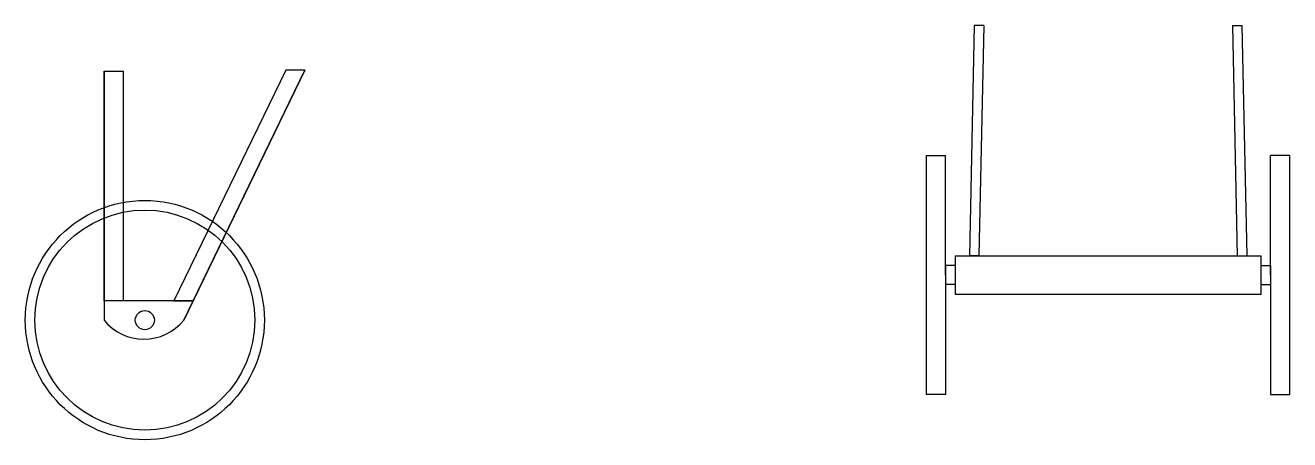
# Model space of a CAD drawing. Header units: inches. Extents: x 15 to 28.2, y 18 to 22.3.
import ezdxf

# ---------------------------------------------------------------- set-up
doc = ezdxf.new("R2010")
doc.units = ezdxf.units.IN
doc.header["$MEASUREMENT"] = 0
for name, color, linetype in [('Axul_Rotilor', 2, 'Continuous'), ('Prindere_Roti', 3, 'Continuous'), ('Prinderi_Sasiu', 6, 'Continuous'), ('Roti', 10, 'Continuous')]:
    doc.layers.add(name, color=color, linetype=linetype)

msp = doc.modelspace()

# ---------------------------------------------------------------- linework, layer by layer
at = {"layer": 'Axul_Rotilor'}
for p, q in [((24.75, 19.802), (24.65, 19.802)), ((27.95, 19.802), (28.05, 19.802)), ((24.75, 19.602), (24.65, 19.602)), ((27.95, 19.602), (28.05, 19.602))]:
    msp.add_line(p, q, dxfattribs=at)
msp.add_circle((16.277, 19.231), 0.1, dxfattribs=at)
at = {"layer": 'Prindere_Roti'}
for p, q in [((24.75, 19.902), (24.75, 19.502)), ((24.75, 19.902), (27.95, 19.902)), ((27.95, 19.502), (27.95, 19.902)), ((24.75, 19.502), (27.45, 19.502)), ((27.45, 19.502), (27.95, 19.502))]:
    msp.add_line(p, q, dxfattribs=at)
msp.add_lwpolyline([(16.684, 19.231), (16.781, 19.431), (15.85, 19.431), (15.85, 19.231, 0.479499)], format="xyb", close=True, dxfattribs=at)
at = {"layer": 'Prinderi_Sasiu'}
for p, q in [((24.95, 22.311), (24.9, 19.902)), ((25.05, 22.311), (25, 19.902)), ((27.65, 22.311), (27.7, 19.902)), ((27.75, 22.311), (27.8, 19.902)), ((15.85, 21.831), (15.85, 19.231)), ((17.95, 21.841), (16.684, 19.231))]:
    msp.add_line(p, q, dxfattribs=at)
for points in [[(15.85, 21.831), (16.05, 21.831), (16.05, 19.431), (15.85, 19.431)], [(16.781, 19.431), (17.95, 21.841), (17.75, 21.841), (16.581, 19.431)]]:
    msp.add_lwpolyline(points, close=True, dxfattribs=at)
at = {"layer": 'Roti'}
for p, q in [((25.05, 22.311), (24.95, 22.311)), ((27.65, 22.311), (27.75, 22.311)), ((24.45, 18.452), (24.45, 20.952)), ((24.45, 20.952), (24.65, 20.952)), ((24.65, 19.702), (24.65, 20.952)), ((28.05, 19.702), (28.05, 20.952)), ((28.25, 20.952), (28.05, 20.952)), ((28.25, 18.452), (28.25, 20.952)), ((25, 19.902), (24.9, 19.902)), ((27.7, 19.902), (27.8, 19.902)), ((24.65, 19.802), (24.65, 19.602)), ((28.05, 19.802), (28.05, 19.602)), ((24.65, 19.702), (24.65, 18.452)), ((28.05, 19.702), (28.05, 18.452)), ((24.65, 18.452), (24.45, 18.452)), ((28.05, 18.452), (28.25, 18.452))]:
    msp.add_line(p, q, dxfattribs=at)
for radius in [1.25, 1.15]:
    msp.add_circle((16.277, 19.231), radius, dxfattribs=at)

doc.saveas('drawing.dxf')
